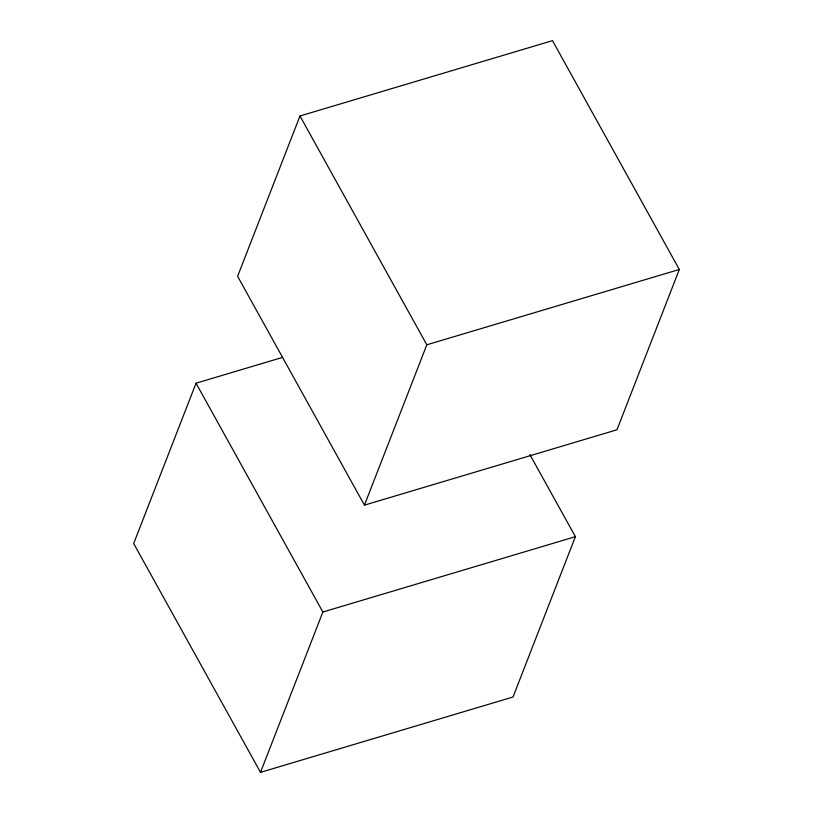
<?xml version="1.0" encoding="UTF-8"?>
<svg xmlns="http://www.w3.org/2000/svg" width="813" height="813" viewBox="0 0 813 813"><rect width="100%" height="100%" fill="white"/><g stroke="black" fill="none" stroke-linecap="round" stroke-linejoin="round"><path stroke-width="1.22" d="M282.233 357.486L196.035 383.208L133.678 543.531L260.506 772.35L513.023 697.015L575.391 536.682L529.822 454.487M299.977 115.985L237.609 276.318L364.448 505.137L616.965 429.792L679.322 269.469L552.494 40.65L299.977 115.985L426.815 344.803L364.448 505.137M260.506 772.35L322.873 612.016L196.035 383.208M426.815 344.803L679.322 269.469M322.873 612.016L575.391 536.682"/></g></svg>
